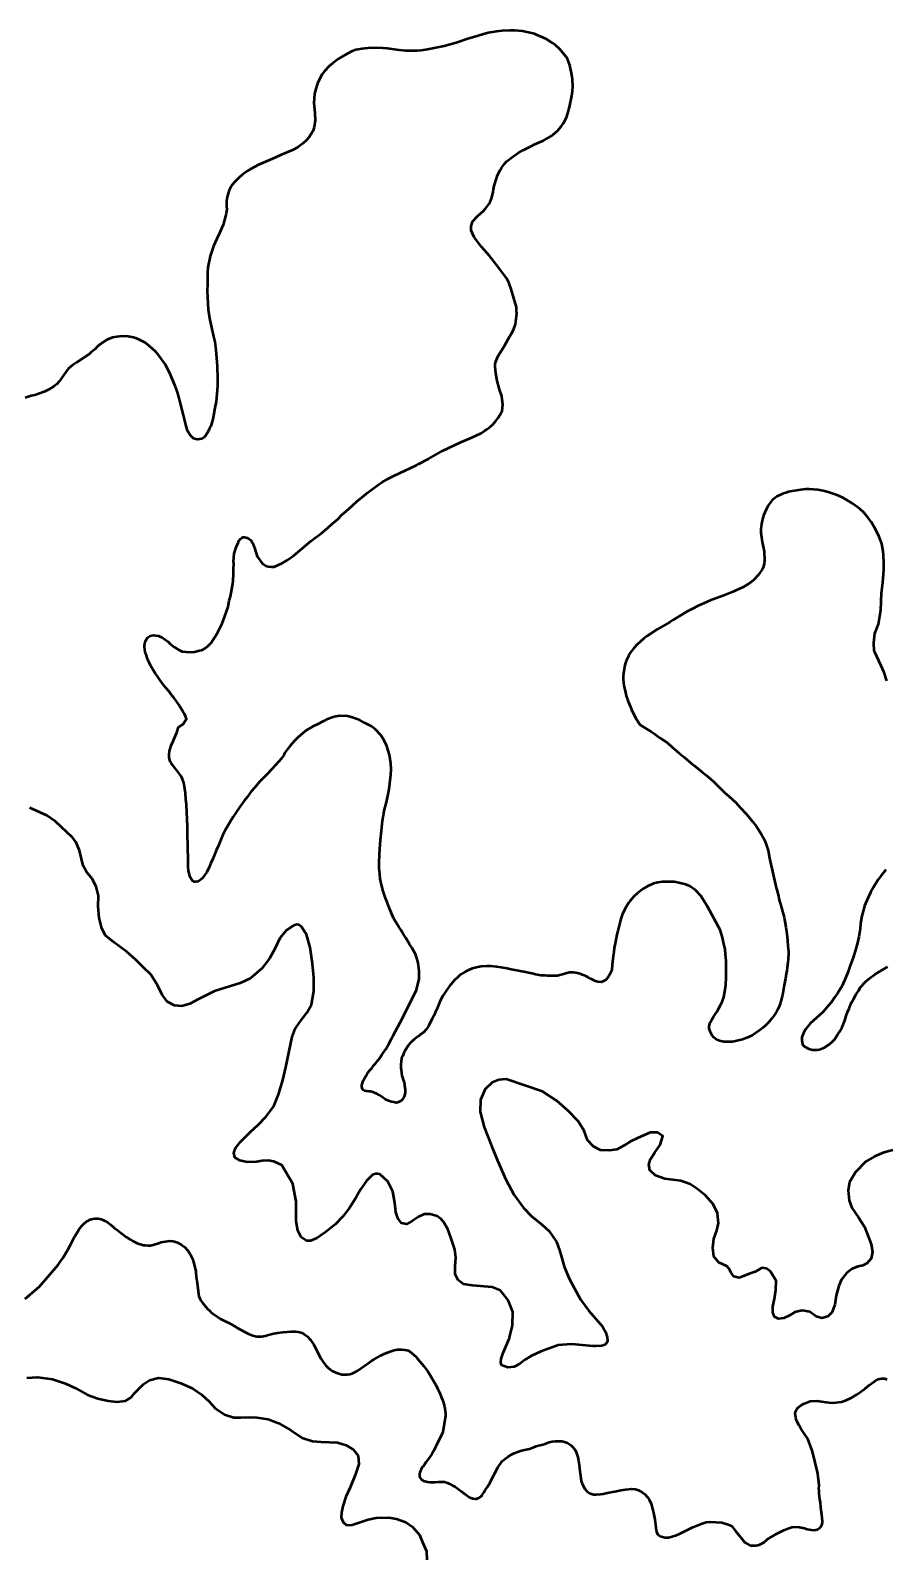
# Model space of a CAD drawing. Header units: metres. Extents: x 531395 to 538605, y 1843190 to 1853105.
# Drawn here: x 532406 to 533342, y 1847016 to 1848681 of the extents above; entities that cross this region are included whole.
import ezdxf

# ---------------------------------------------------------------- set-up
doc = ezdxf.new("R2010")
doc.units = ezdxf.units.M
doc.header["$LTSCALE"] = 4
doc.layers.add('2', color=7, linetype='Continuous', lineweight=53)

msp = doc.modelspace()

# ---------------------------------------------------------------- linework, layer by layer
at = {"layer": '2'}
for points in [[(532916.17, 1848680.22), (532907.07, 1848678.51), (532900.8, 1848676.96), (532892.22, 1848674.17), (532885.79, 1848672.41), (532871.73, 1848667.79), (532858.91, 1848663.9), (532840.55, 1848660.26), (532833.27, 1848659.15), (532828.74, 1848658.96), (532816.94, 1848659), (532809.43, 1848659.77), (532796.87, 1848661.42), (532791.49, 1848661.89), (532778.69, 1848662.37), (532768.59, 1848661.1), (532761.9, 1848659.88), (532758.08, 1848658.45), (532749.15, 1848653.9), (532743.16, 1848650.11), (532736.73, 1848645.31), (532732.78, 1848641.96), (532727.73, 1848636.76), (532725.33, 1848633.23), (532722.08, 1848627.31), (532720.14, 1848623.07), (532717.78, 1848616.12), (532717.01, 1848611.65), (532716.15, 1848601.85), (532717.19, 1848590.57), (532717.43, 1848582.62), (532716.45, 1848575.27), (532714.89, 1848571.08), (532713.35, 1848568.23), (532710.45, 1848564.06), (532707.95, 1848561.28), (532704.04, 1848557.55), (532698.15, 1848553.01), (532693.52, 1848550.53), (532679.44, 1848544.58), (532671, 1848540.66), (532655.68, 1848533.99), (532646.96, 1848529.28), (532643.24, 1848527.1), (532637.84, 1848523.19), (532634.21, 1848520.26), (532629, 1848514.85), (532625.73, 1848510.64), (532623.41, 1848506.36), (532621.1, 1848499.03), (532620.55, 1848494.4), (532620.5, 1848488.69), (532620.72, 1848485.49), (532620.16, 1848480.85), (532619.57, 1848477.93), (532616.75, 1848468.64), (532612.8, 1848459.21), (532609.77, 1848453.12), (532606.38, 1848445.29), (532602.46, 1848434.15), (532600.22, 1848421.7), (532599.71, 1848416.69), (532599.81, 1848403.78), (532599.3, 1848395.73), (532600.3, 1848375.71), (532601.85, 1848366.4), (532604.31, 1848354.35), (532606.47, 1848346.26), (532607.6, 1848340.31), (532608.89, 1848331.54), (532610, 1848318.18), (532610.24, 1848313.27), (532610.72, 1848300.41), (532610.58, 1848292.4), (532609.17, 1848274.93), (532607.72, 1848268.28), (532606.3, 1848259.93), (532605.48, 1848255.84), (532603.22, 1848248.14), (532601.56, 1848244.7), (532600.56, 1848242.1), (532597.54, 1848237.35), (532595.65, 1848235.78), (532593.17, 1848234.33), (532591.35, 1848233.72), (532588.73, 1848233.39), (532586.97, 1848233.74), (532584.37, 1848234.74), (532580.96, 1848237.73), (532578, 1848243.07), (532577.09, 1848245.8), (532575.68, 1848250.95), (532575.05, 1848254.48), (532573.38, 1848260.16), (532569.68, 1848274.53), (532568.78, 1848278.6), (532566.81, 1848285.19), (532564.73, 1848291.2), (532558.68, 1848306.03), (532553.46, 1848315.83), (532545.64, 1848326.63)], [(532830.99, 1848207.01), (532841.71, 1848212.53), (532856.79, 1848221.08), (532877.07, 1848230.67), (532888.99, 1848235.59), (532899.42, 1848240.32), (532902.72, 1848242.83), (532905.9, 1848244.75), (532909.53, 1848247.67), (532912.07, 1848250.09), (532915.72, 1848254.35), (532918.01, 1848257.29), (532920.86, 1848261.84), (532922.08, 1848264.27), (532922.68, 1848268.53), (532922.84, 1848271.78), (532922.35, 1848277.23), (532921.71, 1848280.76), (532919.44, 1848288.27), (532916.93, 1848297.65), (532915.31, 1848306), (532914.42, 1848313.11), (532914.67, 1848315.62), (532915.09, 1848318.33), (532917.87, 1848324.95), (532924.83, 1848336.09), (532930.56, 1848346.51), (532932.47, 1848349.41), (532934.62, 1848353.48), (532936.7, 1848359.64), (532937.28, 1848362.56), (532938.08, 1848368.36), (532938.24, 1848371.62), (532938, 1848373.49), (532938, 1848376.53), (532937.76, 1848378.4), (532932.23, 1848398.23), (532929.63, 1848405.32), (532927.19, 1848409.58), (532916.19, 1848424.54), (532908.29, 1848434.39), (532899.61, 1848444.51), (532891.62, 1848455.1), (532889.61, 1848459.03), (532888.44, 1848462.3), (532888.2, 1848464.18), (532888.41, 1848467.05), (532889.27, 1848470.77), (532890, 1848472.58), (532894.88, 1848477.56), (532901.87, 1848483.95), (532904.37, 1848486.74), (532907.65, 1848490.95), (532909.02, 1848493.6), (532910.64, 1848497.41), (532912.46, 1848504.1), (532912.83, 1848507.19), (532913.64, 1848511.29), (532915.86, 1848519.36), (532917.15, 1848522.75), (532919.86, 1848528.42), (532921.44, 1848530.9), (532924.72, 1848535.11), (532927.05, 1848537.69), (532934.47, 1848543.75), (532939.38, 1848547.03), (532945.25, 1848550.24), (532955.26, 1848555.3), (532957.2, 1848556.49), (532967.3, 1848560.8), (532972.47, 1848563.55), (532975.81, 1848565.68), (532980.14, 1848569.07), (532982.69, 1848571.48), (532986.66, 1848576.16), (532989.44, 1848579.75), (532992.64, 1848586.04), (532994.16, 1848590.6), (532995.98, 1848597.3), (532998.59, 1848609.79), (532999.1, 1848614.8), (532999.4, 1848619.97), (532999.21, 1848627.55), (532998.39, 1848632.58), (532996.11, 1848643.13), (532994.03, 1848649.14), (532992.27, 1848652.53), (532985.52, 1848660.81), (532980.42, 1848665.11), (532977.05, 1848667.72), (532970.87, 1848671.51), (532966.8, 1848673.66), (532959.97, 1848676.6), (532957.58, 1848677.44), (532944.45, 1848680.55), (532935.82, 1848681.17), (532930.49, 1848681.26), (532922.16, 1848680.97), (532916.17, 1848680.22)], [(532545.64, 1848326.63), (532542.34, 1848330.21), (532539.97, 1848332.38), (532536.34, 1848335.54), (532531.71, 1848339.14), (532525.2, 1848342.5), (532521.18, 1848344.28), (532518.58, 1848345.28), (532512.94, 1848346.28), (532507.4, 1848346.54), (532503.23, 1848346.39), (532500.24, 1848346.02), (532495.79, 1848345.08), (532489.62, 1848342.78), (532482.07, 1848337.84), (532478.65, 1848334.75), (532476.69, 1848332.22), (532472.53, 1848329.04), (532470.14, 1848326.84), (532456.28, 1848317.68), (532452.07, 1848314.87), (532449.63, 1848313.04), (532447.25, 1848310.84), (532444.14, 1848306.84), (532437.41, 1848296.87), (532434.7, 1848294.25), (532431.94, 1848292), (532429.13, 1848290.12), (532425.95, 1848288.2), (532420.95, 1848285.67), (532410.75, 1848282.11), (532406.68, 1848281.22), (532400.3, 1848279.09)], [(532531.94, 1848000), (532531.67, 1848000.76), (532530.91, 1848006.75), (532531.31, 1848011.17), (532531.7, 1848012.55), (532533.41, 1848015.62), (532534.93, 1848017.14), (532537.03, 1848018.54), (532540.14, 1848019.5), (532546.16, 1848018.55), (532549.97, 1848016.94), (532552.45, 1848015.35), (532556.25, 1848012.4), (532559.03, 1848009.9), (532563.67, 1848006.3), (532568.19, 1848003.46), (532571.93, 1848001.41), (532576.41, 1848001.03), (532580.89, 1848000.85), (532585.56, 1848001.22), (532589.67, 1848002.16), (532594.34, 1848003.28), (532598.08, 1848005.33), (532600.5, 1848007.58), (532603.68, 1848010.94), (532610.4, 1848021.22), (532615.91, 1848032.26), (532618.48, 1848039.05), (532622.19, 1848050.35), (532623.59, 1848057.37), (532624.78, 1848061.51), (532627.06, 1848073.58), (532627.74, 1848078.8), (532628.3, 1848086.47), (532628.27, 1848091.22), (532628.59, 1848097.73), (532628.31, 1848099.97), (532628.93, 1848108.61), (532631.36, 1848116.52), (532633.35, 1848120.38), (532634.19, 1848122.76), (532635.82, 1848124.87), (532637.23, 1848125.81), (532638.84, 1848126.58), (532640.34, 1848126.77), (532643.1, 1848125.97), (532644.53, 1848125.2), (532647.06, 1848123.24), (532649.4, 1848119.73), (532651.65, 1848113.93), (532653.71, 1848106.59), (532655.42, 1848103.57), (532657.97, 1848099.9), (532659.75, 1848097.84), (532663.5, 1848095.27), (532666.26, 1848094.48), (532669.93, 1848093.99), (532672.55, 1848094.32), (532681.58, 1848098.12), (532687.08, 1848101.28), (532690.54, 1848103.99), (532694.21, 1848106.55), (532713.31, 1848122.44), (532724.39, 1848131.06), (532731.27, 1848136.87), (532735.71, 1848140.85), (532742.42, 1848146.44), (532746.6, 1848150.96), (532753.97, 1848157.4), (532763.18, 1848165.78), (532775.08, 1848175.45), (532786.58, 1848183.74), (532790.96, 1848186.76), (532796.94, 1848190.56), (532803.56, 1848193.86), (532828.52, 1848205.55), (532830.99, 1848207.01)], [(533329.48, 1848001.69), (533329.05, 1848010.78), (533330, 1848021.23), (533334.27, 1848031.21), (533336.65, 1848046.89), (533337.28, 1848065.23), (533338.69, 1848076.98), (533339.49, 1848086), (533339.78, 1848091.34), (533339.9, 1848098.1), (533339.58, 1848107.34), (533339.23, 1848111.03), (533337.61, 1848119.15), (533336.97, 1848121.36), (533334.8, 1848127.11), (533332.1, 1848133.28), (533329.9, 1848137.34), (533326.11, 1848143.5), (533322.94, 1848147.68), (533317.99, 1848153.45), (533314.13, 1848157.3), (533305.75, 1848163.6), (533295.57, 1848169.79), (533288.95, 1848172.58), (533277.88, 1848176.25), (533273.64, 1848177.4), (533267.7, 1848178.58), (533258.1, 1848179.18), (533254.38, 1848179.08), (533248.65, 1848178.6), (533235.35, 1848176.08), (533233.75, 1848175.4), (533229.09, 1848174.09), (533222.85, 1848171.02), (533220.86, 1848169.56), (533217.81, 1848167.01), (533213.48, 1848161.16), (533211.78, 1848158.41), (533209.6, 1848153.68), (533208.22, 1848150.25), (533206.74, 1848144.76), (533206, 1848141.05), (533205.5, 1848135.45), (533205.51, 1848131.59), (533206.79, 1848121.38), (533208.81, 1848111.03), (533209.35, 1848100.98), (533209.06, 1848097.56), (533207.91, 1848093.32), (533206.85, 1848091.14), (533202.32, 1848085.02), (533197.67, 1848079.86), (533193.62, 1848076.58), (533186.03, 1848071.77), (533174.03, 1848066.52), (533164.97, 1848062.85), (533149.99, 1848057.35), (533136.87, 1848051.48), (533131.34, 1848048.5), (533128.37, 1848047.16), (533124.07, 1848044.93), (533108.96, 1848035.68), (533105.61, 1848033.57), (533092.25, 1848025.74), (533080.55, 1848018.13)], [(533080.55, 1848018.13), (533077.26, 1848015.54), (533069.77, 1848008.94), (533066.29, 1848005), (533062.41, 1848000)], [(532577.27, 1847824.81), (532576.68, 1847833.95), (532576.11, 1847839.31), (532575.55, 1847846.46), (532574.97, 1847851.04), (532573.9, 1847857.79), (532572.53, 1847861.61), (532570.78, 1847864.94), (532567.65, 1847869.54), (532565.55, 1847872.16), (532562.4, 1847875.98), (532560.42, 1847878.51), (532558.97, 1847881.21), (532557.79, 1847885.28), (532557.82, 1847888.61), (532558.1, 1847892.53), (532559.98, 1847898.76), (532562.18, 1847903.37), (532564.86, 1847909.36), (532566.3, 1847912.98), (532568.13, 1847918.65), (532573.01, 1847921.78), (532576.59, 1847927.71), (532575.63, 1847930.82), (532574.55, 1847933.34), (532572.93, 1847935.61), (532569.56, 1847941.27), (532568.62, 1847942.67), (532565.55, 1847947.42), (532563.26, 1847950.55), (532559.49, 1847954.83), (532557.62, 1847957.64), (532554.27, 1847961.59), (532552.44, 1847964.02), (532549.47, 1847968.02), (532547.43, 1847970.61), (532544.62, 1847974.82), (532542.54, 1847977.79), (532539.94, 1847981.84), (532538.48, 1847984.32), (532537.29, 1847986.26), (532535.74, 1847989.49), (532534.92, 1847991.47), (532533.8, 1847994.37), (532532.88, 1847997.11), (532531.92, 1848000)], [(533062.41, 1848000), (533061.31, 1847998.59), (533059.98, 1847995.77), (533058.18, 1847991.81), (533057.22, 1847988.92), (533056.14, 1847985.04), (533055.65, 1847982.21), (533055.11, 1847977.92), (533054.68, 1847974.61), (533054.7, 1847971.6), (533055, 1847967.3), (533055.38, 1847964.22), (533056.11, 1847961.29), (533057.19, 1847956.61), (533058.11, 1847953.11), (533059.88, 1847947.66), (533062.18, 1847941.81), (533063.74, 1847938.03), (533066.68, 1847931.89), (533069.01, 1847927.72), (533073.04, 1847921.6), (533073.59, 1847920.92), (533085.64, 1847913.59), (533089.06, 1847911.25), (533094.81, 1847906.98), (533103.06, 1847901.36), (533108.28, 1847896.91), (533116.11, 1847890.24), (533121.33, 1847885.79), (533129.53, 1847878.83), (533132.36, 1847876.64), (533140.28, 1847870.09), (533145.42, 1847866.29), (533153.06, 1847859.38), (533157.87, 1847854.65), (533165.56, 1847847.3), (533170.56, 1847842.82), (533177.83, 1847836.19), (533182.73, 1847830.81), (533189.67, 1847823.25), (533196.33, 1847815.32), (533200.69, 1847809.77), (533206.21, 1847801.14), (533209.29, 1847795.2), (533211.58, 1847789.28), (533213.2, 1847783.49), (533214.99, 1847775.39), (533222.19, 1847742.88), (533223.17, 1847739.56), (533223.75, 1847737.52), (533224.63, 1847734.08), (533225.21, 1847731.27), (533226.19, 1847726.96), (533227.23, 1847723.98), (533228.08, 1847720.76), (533229.11, 1847717), (533230.78, 1847710.78), (533231.48, 1847706.09), (533232.74, 1847699.59), (533233.41, 1847695.13), (533234.06, 1847689.11), (533234.46, 1847685.05), (533235.01, 1847678.9), (533235.53, 1847672.98), (533235.44, 1847671.08), (533235.24, 1847664.73), (533234.92, 1847661.03), (533234.18, 1847655.5), (533233.71, 1847652.11), (533233.06, 1847648.48), (533232.36, 1847643.51), (533231.58, 1847639.97), (533230.95, 1847636.12), (533229.85, 1847629.87), (533229, 1847625.22), (533227.27, 1847618.67), (533226.3, 1847614.89), (533224.23, 1847610.19), (533222.52, 1847606.98), (533219.52, 1847602.61), (533217.23, 1847599.66), (533213.26, 1847595.05), (533210.5, 1847592.27), (533207.4, 1847589.55), (533204.15, 1847587.14), (533199.39, 1847583.54), (533195.68, 1847581.3), (533189.93, 1847578.47), (533185.36, 1847576.9), (533178.91, 1847575.2), (533174.35, 1847574.4), (533168.49, 1847574.22), (533164.7, 1847574.41), (533159.92, 1847575.36), (533157.22, 1847576.47), (533154.03, 1847578.95), (533152.2, 1847581.16), (533150.2, 1847584.68), (533148.78, 1847588.94), (533148.79, 1847591.5), (533149.97, 1847595.31)], [(533329.48, 1848001.69), (533336.63, 1847986.06), (533339.61, 1847979.52), (533342.89, 1847969.28)], [(532813.96, 1847692.44), (532811.32, 1847696.66), (532808.98, 1847700.25), (532805.4, 1847705.79), (532803.47, 1847709.66), (532800.71, 1847715.74), (532798.94, 1847720.07), (532796.41, 1847726.97), (532794.72, 1847731.64), (532792.1, 1847739.19), (532790.54, 1847744.54), (532788.87, 1847752.54), (532788.16, 1847758.22), (532787.76, 1847764.05), (532787.7, 1847769.81), (532787.95, 1847779.28), (532788.37, 1847785.66), (532789.18, 1847795.08), (532790.01, 1847805.28), (532791.22, 1847815.98), (532792.39, 1847822.56), (532793.61, 1847828.71), (532795.24, 1847835.12), (532797.46, 1847844.84), (532798.47, 1847850.95), (532800.02, 1847863.36), (532800.29, 1847866.5), (532800.64, 1847872.53), (532800.28, 1847878.92), (532798.88, 1847888.29), (532796.02, 1847897.81), (532793.11, 1847904.21), (532789.52, 1847909.75), (532783.37, 1847916.3), (532778.85, 1847919.62), (532771.47, 1847923.57), (532766.38, 1847926.15), (532758.43, 1847929.37), (532752.82, 1847930.77), (532744.13, 1847931.01), (532738.38, 1847929.96), (532729.98, 1847927.01), (532727.28, 1847925.56), (532719.68, 1847921.61), (532714.87, 1847919.23), (532708.24, 1847915.51), (532704.23, 1847912.12), (532698.51, 1847907.3), (532694.84, 1847903.84), (532690.1, 1847898.25), (532687.11, 1847894.66), (532684.02, 1847890.16), (532683.27, 1847888.18), (532680.46, 1847884.06), (532677.94, 1847881.08), (532673.56, 1847876.2), (532670.11, 1847872.77), (532664.91, 1847867.34), (532660.98, 1847863.3), (532656.96, 1847859.13), (532651.14, 1847852.41), (532647.58, 1847848.08), (532643.03, 1847841.96), (532639.87, 1847837.9), (532635.25, 1847831.43), (532632.03, 1847827.03), (532627.87, 1847820.41), (532624.99, 1847815.94), (532621.24, 1847809.59), (532619.06, 1847805.76), (532616.22, 1847800.08), (532614.57, 1847796.43), (532612.36, 1847791.05), (532611.58, 1847789.29), (532609.28, 1847783.78), (532607.63, 1847780.14), (532605.45, 1847774.53), (532603.05, 1847768.91), (532601.4, 1847765.26), (532598.95, 1847760.07), (532596.9, 1847756.93), (532593.94, 1847753.11), (532592.14, 1847751.56), (532589.46, 1847749.89), (532586.74, 1847749.43), (532584.66, 1847749.28), (532583.18, 1847750.43), (532581.36, 1847753.42), (532580.46, 1847755.3), (532579.58, 1847758.74), (532579.03, 1847761.34), (532578.65, 1847766.17), (532578.56, 1847770.38), (532578.41, 1847777.79), (532578.19, 1847783.09), (532578.06, 1847792.06), (532577.9, 1847797.7), (532577.83, 1847806.24), (532577.88, 1847809.35), (532577.48, 1847818.73), (532577.27, 1847824.81)], [(532716.18, 1847644.82), (532714.53, 1847659.58), (532712.05, 1847677.61), (532708.09, 1847691.55), (532702.61, 1847699.93), (532699.59, 1847702.26), (532697.11, 1847702.57), (532693.49, 1847701.2), (532686.19, 1847696.39), (532678.85, 1847687.66), (532673.7, 1847676.69), (532667.53, 1847665.37), (532659.18, 1847654.62), (532646.45, 1847643.54), (532635.3, 1847638.34), (532607.32, 1847629.55), (532589.86, 1847620.82), (532580.49, 1847615.74), (532580.49, 1847615.74), (532571.63, 1847613.26), (532563.53, 1847613.93), (532556.06, 1847618.05), (532550.13, 1847625.84), (532544.92, 1847636.25), (532537.57, 1847647.76), (532529.45, 1847656.12), (532521.39, 1847664.07), (532511.36, 1847672.61), (532497.51, 1847682.99), (532488.02, 1847690.55), (532484.01, 1847698.16), (532481.25, 1847710.04), (532480.1, 1847722.54), (532480.44, 1847734.08), (532477.89, 1847744.3), (532473.59, 1847752.5), (532467.22, 1847760.45), (532463.47, 1847766.73), (532459.56, 1847783.63), (532455.72, 1847793.16), (532451.87, 1847797.84), (532433.2, 1847815.52), (532424.05, 1847822.06), (532405.11, 1847830.22)], [(533342.05, 1847762.33), (533337.32, 1847756.74), (533333.69, 1847752.07), (533328.53, 1847743.65), (533325.19, 1847737.57), (533321.31, 1847728.76), (533318.81, 1847723.01), (533317.22, 1847717.15), (533315.98, 1847712), (533314.59, 1847703.62), (533313.87, 1847697.87), (533312.73, 1847689.29), (533311.22, 1847682.77), (533308.63, 1847673.35), (533306.37, 1847666.63), (533302.74, 1847656.63), (533300.58, 1847650.03), (533298.14, 1847643.84), (533294.2, 1847635.47), (533289.49, 1847627.89), (533286.13, 1847622.81), (533282.56, 1847617.7), (533279.09, 1847613.49), (533273.44, 1847607.23), (533269.2, 1847603.03), (533263, 1847597.59), (533259.31, 1847594.35), (533254.88, 1847588.92), (533252.39, 1847584.94), (533250.33, 1847579.24), (533250.09, 1847575.88), (533250.88, 1847571.32), (533253.18, 1847568.95), (533257.93, 1847566.44), (533261.72, 1847565.47), (533267.26, 1847565.5), (533269.44, 1847565.78), (533275.03, 1847568.14), (533280.28, 1847571.36), (533283.26, 1847574.17), (533285.8, 1847576.93), (533289.28, 1847581.92), (533291.51, 1847585.31), (533294.53, 1847590.46), (533295.99, 1847593.86), (533297.2, 1847597.45), (533298.75, 1847602.75), (533300.25, 1847606.71), (533301.87, 1847610.58), (533304.25, 1847616.43), (533306.31, 1847620.35), (533309.65, 1847626.43), (533312.17, 1847630.18), (533314.57, 1847634.04), (533319.53, 1847639.65), (533323.39, 1847643.36), (533330.51, 1847648.47), (533335.77, 1847651.68), (533343.82, 1847656.47)], [(533149.97, 1847595.31), (533151.3, 1847598.03), (533153.51, 1847601.63), (533155.01, 1847603.82), (533157.53, 1847607.58), (533159.17, 1847610.45), (533161.49, 1847614.95), (533163, 1847617.92), (533164.68, 1847623.12), (533165.61, 1847627.13), (533166.61, 1847634.24), (533166.96, 1847636.73), (533167.43, 1847644.44), (533167.55, 1847649.67), (533167.46, 1847657.43), (533167.24, 1847662.73), (533166.75, 1847670.21), (533166.18, 1847675.58), (533164.47, 1847683.02), (533163.22, 1847688.52), (533160.96, 1847696.78), (533146.86, 1847722.38), (533142.73, 1847729.32), (533139.73, 1847734.2), (533133.92, 1847740.07), (533127.72, 1847744.55), (533123.35, 1847746.58), (533115.75, 1847748.4), (533110.59, 1847749.19), (533102.32, 1847749.49), (533097.36, 1847749.44), (533092.49, 1847748.63), (533087.77, 1847747.37), (533080.87, 1847744.4), (533076.42, 1847741.74), (533070.23, 1847737.04), (533066.21, 1847733.19), (533060.98, 1847726.89), (533057.87, 1847722), (533054.06, 1847714.25), (533052.25, 1847708.86), (533050.22, 1847701.43), (533048.35, 1847694.22), (533047.69, 1847691.84), (533045.81, 1847681.75), (533044.97, 1847676.96), (533044.39, 1847672.49), (533043.8, 1847668.01), (533043.03, 1847661.99), (533042.75, 1847658.13), (533042.08, 1847653.55), (533041.2, 1847650.66), (533039.7, 1847647.41), (533038.18, 1847645.02), (533035.77, 1847642.14), (533033.74, 1847640.83), (533030.44, 1847639.65), (533026.77, 1847639.95), (533024.29, 1847640.69), (533021.54, 1847641.97), (533019.18, 1847643.3), (533015.98, 1847645.1), (533013.66, 1847646.05), (533010.02, 1847647.7), (533007.43, 1847648.52), (533002.96, 1847649.78), (533000.15, 1847650.09), (532995.85, 1847650.03), (532993.05, 1847649.49), (532989.3, 1847648.15), (532986.71, 1847647.45), (532982.7, 1847646.65), (532979.47, 1847646.44), (532974.88, 1847646.44), (532971.91, 1847646.54), (532969.2, 1847646.77), (532965.07, 1847646.92), (532958.83, 1847647.86), (532956.53, 1847648.63), (532954.85, 1847649.08), (532951.02, 1847649.85), (532947.68, 1847650.57), (532942.01, 1847651.58), (532938.1, 1847652.24), (532932.02, 1847653.39), (532927.78, 1847654.48), (532921.11, 1847655.74), (532916.45, 1847656.31), (532909.48, 1847656.96), (532905.35, 1847657.11), (532899.39, 1847656.65), (532895.45, 1847655.96), (532889.25, 1847654.32), (532885.25, 1847652.67), (532881.65, 1847650.88), (532876.77, 1847647.87), (532874.12, 1847645.34), (532870.2, 1847641.6), (532867.93, 1847639.11), (532864.42, 1847635.04), (532862.28, 1847632.28)], [(532862.28, 1847632.28), (532859.31, 1847627.8), (532857.32, 1847624.58), (532854.55, 1847619.26), (532853.73, 1847617.34), (532850.66, 1847609.88), (532849.07, 1847606.52), (532847.42, 1847602.87), (532845.67, 1847599.3), (532843.2, 1847594.59), (532841.59, 1847591.43), (532839.17, 1847587.87), (532836.57, 1847584.96), (532834.83, 1847583.59), (532831.87, 1847581.31), (532829.75, 1847579.9), (532826.46, 1847577.19), (532824.2, 1847575.37), (532820.79, 1847572.07), (532819.72, 1847570.7), (532815.8, 1847564.56), (532815.11, 1847563.23), (532813.35, 1847558.99), (532812.15, 1847556.36), (532811.57, 1847552.55), (532811.34, 1847549.85), (532811.25, 1847546.01), (532811.53, 1847543.75), (532812.15, 1847540.38), (532812.57, 1847536.99), (532813.08, 1847535.24), (532813.81, 1847532.46), (532814.51, 1847530.73), (532815.16, 1847527.85), (532815.45, 1847526.26), (532815.68, 1847523.71), (532815.89, 1847522.01), (532815.97, 1847520.59), (532815.92, 1847518.77), (532815.65, 1847517.11), (532815.12, 1847514.46), (532814.26, 1847512.91), (532813.65, 1847511.69), (532812.12, 1847510.16), (532810.27, 1847508.87), (532808.65, 1847508.1), (532806.52, 1847507.54), (532804.86, 1847507.81), (532803.5, 1847508.02), (532800.95, 1847508.47), (532798.95, 1847509.17), (532796.1, 1847510.54), (532794.35, 1847511.56), (532792.06, 1847512.99), (532790.6, 1847513.96), (532788.32, 1847515.39), (532786.48, 1847516.31), (532784.94, 1847517.17), (532782.39, 1847518.47), (532780.78, 1847519.03), (532778.41, 1847519.69), (532776.75, 1847519.96), (532774.63, 1847520.08), (532773.47, 1847520.12), (532771.58, 1847520.75), (532770.44, 1847521.46), (532769.25, 1847522.56), (532768.83, 1847523.56), (532768.62, 1847525.25), (532768.73, 1847526.7), (532769.3, 1847528.97), (532769.68, 1847530.55), (532770.43, 1847532.17), (532771.82, 1847534.84), (532773, 1847536.8), (532774.83, 1847539.8), (532775.95, 1847541.48), (532777.87, 1847543.73), (532779.65, 1847545.57), (532781.76, 1847548.52), (532783.43, 1847550.45), (532785.99, 1847553.74), (532787.8, 1847556.07), (532790.55, 1847560.05), (532792.34, 1847562.57), (532794.86, 1847566.04), (532796.36, 1847568.62), (532797.83, 1847571.39), (532799.99, 1847575.48), (532801.23, 1847577.74), (532802.9, 1847581.21), (532813.28, 1847599.97), (532828.56, 1847631.04), (532831.34, 1847643.1), (532831.34, 1847651.91), (532830.42, 1847660.72), (532827.74, 1847669.32), (532823.69, 1847676.8), (532820.81, 1847681.21), (532816.72, 1847688.13), (532813.96, 1847692.44)], [(532990.19, 1847328.27), (532995.42, 1847315.22), (533001.01, 1847305.07), (533007.81, 1847292.12), (533016.92, 1847279.98), (533016.92, 1847279.98), (533032.16, 1847262.71), (533035.49, 1847256.79), (533037.24, 1847251.04), (533037.49, 1847247.05), (533036.49, 1847244.3), (533034.74, 1847242.55), (533031.49, 1847241.55), (533024.74, 1847241.3), (533021.68, 1847241.26), (532998.05, 1847243.14), (532983.62, 1847242.17), (532964.57, 1847235.24), (532954.29, 1847230.68), (532947.17, 1847226.1), (532941.71, 1847221.72), (532935.27, 1847218.49), (532928.39, 1847217.83), (532921.54, 1847220.35), (532920.71, 1847223.61), (532921.21, 1847227.16), (532923.45, 1847233.66), (532929.96, 1847249.02), (532933.67, 1847263.93), (532933.82, 1847278.6), (532928.74, 1847291.35), (532920.55, 1847302.02), (532911.32, 1847305.81), (532889.93, 1847307.44), (532879.93, 1847309.03), (532873.91, 1847313.33), (532870.88, 1847319.8), (532870.64, 1847328.42), (532871.61, 1847338.14), (532870.37, 1847346.79), (532866.05, 1847360.09), (532862.65, 1847369.05), (532858.02, 1847377.09), (532855.24, 1847380.49), (532851.22, 1847383.27), (532845.97, 1847384.82), (532842.88, 1847385.43), (532837.02, 1847385.43), (532830.82, 1847382.75), (532824.23, 1847378.13), (532817.49, 1847374.75), (532812.21, 1847375.67), (532808.16, 1847381.06), (532805.93, 1847387.85), (532804.77, 1847397.92), (532802.56, 1847410.5), (532797.27, 1847421.54), (532788.5, 1847429.29), (532786.05, 1847429.66), (532783.58, 1847429.66), (532780.47, 1847428.6), (532773.91, 1847422.08), (532767.3, 1847412.61), (532762.21, 1847403.64), (532755.18, 1847392.43), (532747.93, 1847383.08), (532739.55, 1847374.23), (532729.03, 1847365.74), (532719.51, 1847359.27), (532712.51, 1847356.28), (532707.98, 1847356.24), (532702.19, 1847360.36), (532698.5, 1847367.91), (532696.93, 1847377.93), (532696.73, 1847399.62), (532693.26, 1847418.79), (532681, 1847439.18), (532672.47, 1847443.37), (532666.24, 1847444.28), (532659.4, 1847444.15), (532653.34, 1847442.87), (532643.25, 1847442.65), (532634.94, 1847444.24), (532629.46, 1847447.56), (532628.48, 1847452.81), (532630.28, 1847457.78), (532635.84, 1847464.7), (532646.91, 1847475.58), (532655.3, 1847483.48), (532663.76, 1847492.45), (532672.24, 1847503.85), (532677.51, 1847516.42), (532682.27, 1847532.2), (532685.62, 1847546.64), (532692.42, 1847579.75), (532695.85, 1847588.51), (532701.05, 1847596.64), (532708.51, 1847606.01), (532713.58, 1847615.19), (532716.28, 1847629.76), (532716.18, 1847644.82)], [(533302.38, 1847420.65), (533300.78, 1847411.59), (533301.87, 1847400.45), (533304.75, 1847392.59), (533304.75, 1847392.59), (533312.11, 1847381.82), (533318.78, 1847371.59), (533323.12, 1847360.54), (533326, 1847352.68), (533327.46, 1847344.43), (533326.27, 1847337.11), (533321.78, 1847331.8), (533316.91, 1847329.4), (533311.66, 1847328.42), (533305.34, 1847325.84), (533298.99, 1847321.03), (533293.67, 1847313.93), (533290.62, 1847307.12), (533287.84, 1847296.55), (533286.19, 1847286.22), (533283.12, 1847277.93), (533278.52, 1847273.45), (533272.07, 1847271.9), (533265.74, 1847273.64), (533258.9, 1847278.57), (533250.49, 1847280.05), (533242.59, 1847278.32), (533236.71, 1847274.83), (533230.56, 1847271.74), (533224.75, 1847271.01), (533220.23, 1847273.4), (533218.3, 1847277.9), (533218.32, 1847284.43), (533220.12, 1847292.78), (533221.8, 1847302.89), (533222.14, 1847312.74), (533215.92, 1847322.82), (533211.62, 1847325.96), (533206.55, 1847326.91), (533199.08, 1847322.6), (533192.51, 1847320.4), (533186.52, 1847317.75), (533181.46, 1847316.06), (533175.62, 1847317.22), (533172.88, 1847321.41), (533170.53, 1847325.86), (533167.97, 1847328.59), (533159.34, 1847332.67), (533153.86, 1847339.36), (533152.66, 1847348.91), (533153.95, 1847358.77), (533157.06, 1847367.59), (533158.97, 1847375.84), (533157.94, 1847386.57), (533153.08, 1847396.71), (533144.75, 1847405.99), (533135.7, 1847413.39), (533128, 1847418.43), (533117.95, 1847422.12), (533100.2, 1847424.11), (533090.15, 1847427.8), (533083.68, 1847433.94), (533082.81, 1847440.05), (533084.62, 1847445.76), (533089.48, 1847453.22), (533095.21, 1847461.32), (533097.97, 1847471.15), (533092.33, 1847474.98), (533084.2, 1847475.11), (533070.42, 1847468.95), (533062.7, 1847465.03), (533055.73, 1847460.89), (533047.85, 1847456.52), (533039.48, 1847455.16), (533029.7, 1847455.82), (533022.16, 1847459.62), (533015.71, 1847466.5), (533011.8, 1847476.66), (533005.27, 1847487.54), (532994.13, 1847498.99), (532982.03, 1847509.7), (532966.4, 1847519.96), (532926.69, 1847533.2), (532918.66, 1847532.51), (532911.33, 1847529.59), (532903.61, 1847522.29), (532898.44, 1847510.57), (532898.19, 1847497.47), (532902.49, 1847480.83), (532910.43, 1847460.43), (532917.21, 1847444.31), (532926.26, 1847423.42), (532935.04, 1847407.24), (532945.65, 1847392.45), (532954.17, 1847383.4), (532965.76, 1847374.21), (532973.71, 1847367.1), (532981.74, 1847355.24), (532985.11, 1847346.08), (532987.36, 1847337.4), (532990.19, 1847328.27)], [(533349.86, 1847455.5), (533340.03, 1847453.21), (533329.84, 1847448.76), (533320.22, 1847443.13), (533309.11, 1847431.72), (533302.38, 1847420.65)], [(532400.14, 1847292.88), (532415.88, 1847306.45), (532436.19, 1847330.2), (532438.65, 1847333.39), (532441.28, 1847337.36), (532447.38, 1847347.32), (532449.46, 1847351.24), (532454.2, 1847360.82), (532456.53, 1847364.99), (532459.23, 1847369.09), (532460.36, 1847370.61), (532462.22, 1847372.8), (532465.49, 1847376.09), (532466.91, 1847377.26), (532467.78, 1847377.85), (532469.49, 1847378.79), (532471.32, 1847379.59), (532474.27, 1847380.48), (532476.87, 1847380.84), (532479.72, 1847380.78), (532482, 1847380.41), (532483.22, 1847380.08), (532485.32, 1847379.25), (532487.93, 1847377.92), (532490.52, 1847376.41), (532492.47, 1847375.12), (532493.47, 1847374.36), (532497.62, 1847370.78), (532501.19, 1847368.08), (532504.73, 1847365.26), (532511.08, 1847360.46), (532514.94, 1847357.78), (532517.8, 1847356.24), (532523.6, 1847353.66), (532526.15, 1847352.67), (532527.45, 1847352.27), (532529.58, 1847351.8), (532531.59, 1847351.54), (532534.73, 1847351.25), (532537.51, 1847351.26), (532538.91, 1847351.5), (532540.15, 1847351.87), (532545.93, 1847353.94), (532549.09, 1847354.8), (532551.37, 1847355.27), (532553.91, 1847355.68), (532558.55, 1847356.24), (532561.83, 1847356.17), (532563.67, 1847355.78), (532567.04, 1847354.44), (532571.14, 1847352.1), (532574.74, 1847349.53), (532577.28, 1847347.06), (532577.95, 1847346.25), (532578.61, 1847345.38), (532580.87, 1847341.78), (532582.74, 1847338.04), (532583.51, 1847336.16), (532584.45, 1847333.09), (532586.89, 1847323.11), (532587.1, 1847321.81), (532587.41, 1847317), (532588.07, 1847312.46)], [(532588.07, 1847312.46), (532588.98, 1847304.43), (532589.85, 1847297.95), (532590.35, 1847295.87), (532591.38, 1847293.34), (532592.5, 1847291.22), (532593.2, 1847290.08), (532594.62, 1847288.08), (532596.33, 1847285.97), (532599.71, 1847282.14), (532602.17, 1847279.67), (532603.52, 1847278.48), (532605.93, 1847276.64), (532611.93, 1847272.48), (532614.13, 1847271.02), (532615.26, 1847270.36), (532619.85, 1847268.22), (532623.09, 1847266.52), (532627.28, 1847264.21), (532632.8, 1847260.94), (532641.69, 1847255.91), (532644.72, 1847254.53), (532646.6, 1847253.79), (532649.51, 1847252.7), (532651.79, 1847252.01), (532653.82, 1847251.69), (532655.3, 1847251.62), (532657.47, 1847251.63), (532659.19, 1847251.78), (532662.97, 1847252.56), (532670.6, 1847254.47), (532676.48, 1847255.66), (532682.53, 1847256.57), (532691.39, 1847257.34), (532694.15, 1847257.35), (532695.93, 1847257.25), (532698.65, 1847256.93), (532700.84, 1847256.42), (532702.97, 1847255.6), (532705.5, 1847254.22), (532707.11, 1847253.16), (532709.05, 1847251.6), (532710.8, 1847249.81), (532712.4, 1847247.9), (532713.9, 1847245.92), (532715.56, 1847243.45), (532716.51, 1847241.81), (532723.77, 1847227.68), (532725.2, 1847225.41), (532727.74, 1847221.81), (532729.09, 1847220.05), (532730.52, 1847218.52), (532731.73, 1847217.41), (532733.89, 1847215.69), (532736.21, 1847214.12), (532737.72, 1847213.29), (532739.31, 1847212.54), (532742.08, 1847211.48), (532744.43, 1847210.76), (532746.64, 1847210.29), (532748.35, 1847210.06), (532751.14, 1847209.94), (532752.91, 1847210.02), (532755.43, 1847210.41), (532757.91, 1847211.21), (532759.63, 1847211.99), (532762.36, 1847213.41), (532764.08, 1847214.41), (532766.82, 1847216.16), (532775.07, 1847221.98), (532779.71, 1847225.36), (532781.78, 1847226.64), (532789.4, 1847231.04), (532792.38, 1847232.49), (532796.58, 1847234.24), (532799.79, 1847235.44), (532803.95, 1847236.69), (532807.74, 1847237.33), (532810.61, 1847237.47), (532812.24, 1847237.44), (532815.27, 1847237.21), (532818.07, 1847236.68), (532819.39, 1847236.23), (532821.35, 1847235.13), (532826.08, 1847231.26), (532827.94, 1847229.5), (532828.85, 1847228.52), (532831.96, 1847224.47), (532836.41, 1847219.33), (532840.91, 1847213.3), (532842.76, 1847210.66), (532849.47, 1847198.68), (532851.42, 1847194.95), (532853.93, 1847189.71), (532855.62, 1847185.68), (532856.83, 1847182.39), (532857.92, 1847179.09), (532858.96, 1847175.23), (532859.44, 1847172.9), (532859.86, 1847170.01), (532860.1, 1847167.12)], [(532402.07, 1847206.32), (532413.67, 1847207.35), (532429.93, 1847205.14), (532444.18, 1847200.32), (532455.18, 1847194.99), (532468.34, 1847187.8), (532479.73, 1847183.69), (532491.12, 1847181.28), (532500.82, 1847180.37), (532509.96, 1847181.42), (532516.58, 1847185.13), (532519.33, 1847189.26), (532529.53, 1847199.54), (532536.24, 1847203.8), (532546.16, 1847206.32), (532557.41, 1847204.97), (532570.65, 1847200.56), (532583.53, 1847194.72), (532593.32, 1847188.06), (532601.63, 1847180.47), (532608.18, 1847173.3), (532618.44, 1847166.28)], [(533248.2, 1847175.47), (533251.86, 1847178.15), (533259.16, 1847180.95), (533266.89, 1847181.26), (533271.74, 1847180.65), (533276.52, 1847179.7), (533283.27, 1847178.99), (533287.54, 1847179.42), (533293.75, 1847180.31), (533297.82, 1847181.49), (533303.38, 1847184.07), (533305.04, 1847184.95), (533310.39, 1847188.28), (533313.96, 1847190.84), (533319.44, 1847194.86), (533323.89, 1847198.3), (533326.51, 1847200.41), (533328.94, 1847202.27), (533331.81, 1847204.18), (533333.91, 1847205.11), (533337.29, 1847205.65), (533340.84, 1847205.65), (533343.28, 1847204.73)], [(533012.58, 1847084.99), (533015.15, 1847082.21), (533017.95, 1847080.23), (533022.23, 1847078.88), (533025.25, 1847078.7), (533029.83, 1847079.28), (533032.67, 1847079.64), (533035.8, 1847080.36), (533041.11, 1847081.36), (533045.46, 1847082.13), (533052.58, 1847083.69), (533057.27, 1847084.39), (533064.29, 1847085.05), (533068.11, 1847084.65), (533071.36, 1847083.5), (533075.77, 1847081.06), (533078.23, 1847079.15), (533081.2, 1847075.86), (533082.96, 1847073.31), (533085.25, 1847068.38), (533086.3, 1847064.41), (533087.79, 1847058.71), (533088.6, 1847054.93), (533089.29, 1847051.24), (533089.88, 1847045.66), (533090.41, 1847042.29), (533091.28, 1847038.07), (533092.26, 1847035.53), (533095.09, 1847033.33), (533097.53, 1847032.42), (533100.39, 1847031.78), (533104.81, 1847031.89), (533108.25, 1847032.77), (533113.05, 1847034.37), (533116.31, 1847035.78), (533120.71, 1847037.88), (533123.75, 1847039.26), (533126.43, 1847040.93), (533131.07, 1847042.85), (533134.43, 1847044.38), (533140.98, 1847046.98), (533145.36, 1847048.31), (533149.83, 1847048.98), (533162.59, 1847048.3), (533169.54, 1847045.77), (533173.33, 1847044.51), (533177.13, 1847039.45), (533187.87, 1847026.19), (533193.56, 1847023.03), (533199.88, 1847023.03), (533203.67, 1847023.66), (533208.72, 1847026.19), (533212.52, 1847029.98), (533222.3, 1847035.67), (533227.51, 1847038.33), (533230.65, 1847039.83), (533235.83, 1847041.92), (533239.36, 1847042.92), (533244.41, 1847043.34), (533247.77, 1847043.09), (533253.05, 1847041.76), (533256.17, 1847040.71), (533260.49, 1847039.92), (533263.07, 1847039.69), (533265.48, 1847039.99), (533267.29, 1847040.55), (533269.99, 1847042), (533271.14, 1847043.48), (533272.44, 1847046.42), (533272.67, 1847049), (533272.31, 1847053.61), (533271.92, 1847056.67), (533271.51, 1847061.72), (533271.1, 1847065), (533270.47, 1847070.03), (533269.88, 1847073.84), (533269.26, 1847079.64), (533269.21, 1847082.63), (533268.94, 1847084.82), (533269.04, 1847088.78), (533268.69, 1847092.75), (533268.14, 1847097.63), (533267.55, 1847101.59), (533261.8, 1847125.71), (533256.69, 1847139.7), (533252.84, 1847145.65), (533249.16, 1847151.07), (533247.19, 1847154.37), (533244.54, 1847159.59), (533243.47, 1847162.78), (533242.8, 1847167.25), (533243.53, 1847170.22), (533245.2, 1847172.87), (533248.2, 1847175.47)], [(532618.44, 1847166.28), (532628.55, 1847162.97), (532636.33, 1847162.99), (532645.01, 1847163.44), (532653.68, 1847163.15), (532666.3, 1847161.11), (532677.51, 1847156.76), (532690.81, 1847149.27), (532703.47, 1847140.95), (532714.51, 1847137.12), (532723.97, 1847136.39), (532742.09, 1847135.57), (532751.59, 1847132.93), (532759.01, 1847128.11), (532764.6, 1847120.93), (532765.53, 1847111.88), (532761.26, 1847100.05), (532755.74, 1847086.35), (532751.23, 1847076.4), (532747.95, 1847066.08), (532746.39, 1847058.96), (532745.91, 1847053.46), (532748.13, 1847048.52), (532751.85, 1847045.26), (532758.01, 1847045.39), (532765.85, 1847048.06), (532775.43, 1847051.53), (532784.35, 1847053.24), (532798.09, 1847053.59), (532806.67, 1847052.21), (532816.63, 1847048.43), (532824.18, 1847043.28), (532831.73, 1847034.69), (532835.16, 1847026.45), (532839.28, 1847016.83), (532839.63, 1847006.86)], [(532860.1, 1847167.12), (532860.18, 1847164.88), (532857.16, 1847147.02), (532850.12, 1847132.17), (532848.9, 1847129.72), (532847.04, 1847126.24), (532845.63, 1847123.77), (532843.4, 1847120.23), (532841.78, 1847117.93), (532839.23, 1847114.64), (532837.85, 1847112.65), (532836, 1847109.84), (532834.83, 1847108.54), (532833.48, 1847106.36), (532832, 1847102.92), (532831.7, 1847101.45), (532831.64, 1847099.63), (532831.79, 1847098.5), (532832.35, 1847097.04), (532833.48, 1847095.65), (532834.44, 1847094.91), (532836.19, 1847093.89), (532837.5, 1847093.38), (532840.47, 1847092.61), (532842.88, 1847092.43), (532846.34, 1847092.29), (532848.62, 1847092.39), (532852.04, 1847092.63), (532853.27, 1847092.69), (532856.9, 1847092.76), (532859.23, 1847092.48), (532862.51, 1847091.46), (532864.56, 1847090.38), (532868.02, 1847088.71), (532870.26, 1847087.65), (532873.07, 1847085.8), (532874.87, 1847084.41), (532877.34, 1847082.32), (532880.09, 1847080.18), (532881.66, 1847079.14), (532884.2, 1847077.16), (532885.98, 1847075.95), (532888.91, 1847074.69), (532889.9, 1847074.44), (532892.52, 1847074.1), (532894.24, 1847074.12), (532896.51, 1847075.08), (532897.87, 1847075.72), (532899.61, 1847077.09), (532900.49, 1847078.44), (532902.44, 1847081.18), (532903.79, 1847083.35), (532906.17, 1847087.29), (532908.93, 1847091.94), (532910.54, 1847095.11), (532913.09, 1847099.92), (532913.84, 1847101.55), (532917.01, 1847107.59), (532917.97, 1847109.05), (532920.64, 1847112.92), (532922.15, 1847115.31), (532925.7, 1847118.34), (532928.25, 1847120.09), (532932.42, 1847122.63), (532935.4, 1847124.05), (532940.16, 1847125.8), (532943.47, 1847126.79), (532948.4, 1847127.89), (532952.02, 1847128.82), (532956.77, 1847130.56), (532959.42, 1847131.57), (532962.17, 1847132.49), (532966.92, 1847133.58), (532968.96, 1847134.17), (532973.67, 1847135.91), (532977.01, 1847136.67), (532980.51, 1847137.11), (532987.36, 1847137.3), (532990.56, 1847136.6), (532993.62, 1847135.2), (532997.38, 1847132.68), (532999.52, 1847130.62), (533002.12, 1847127.62), (533003.23, 1847124.98), (533004.88, 1847119.75), (533005.84, 1847115.66), (533006.42, 1847111.07), (533007.3, 1847104.08), (533007.85, 1847099.71), (533008.74, 1847093.5), (533009.98, 1847089.77), (533012.58, 1847084.99)]]:
    msp.add_lwpolyline(points, dxfattribs=at)

doc.saveas('drawing.dxf')
